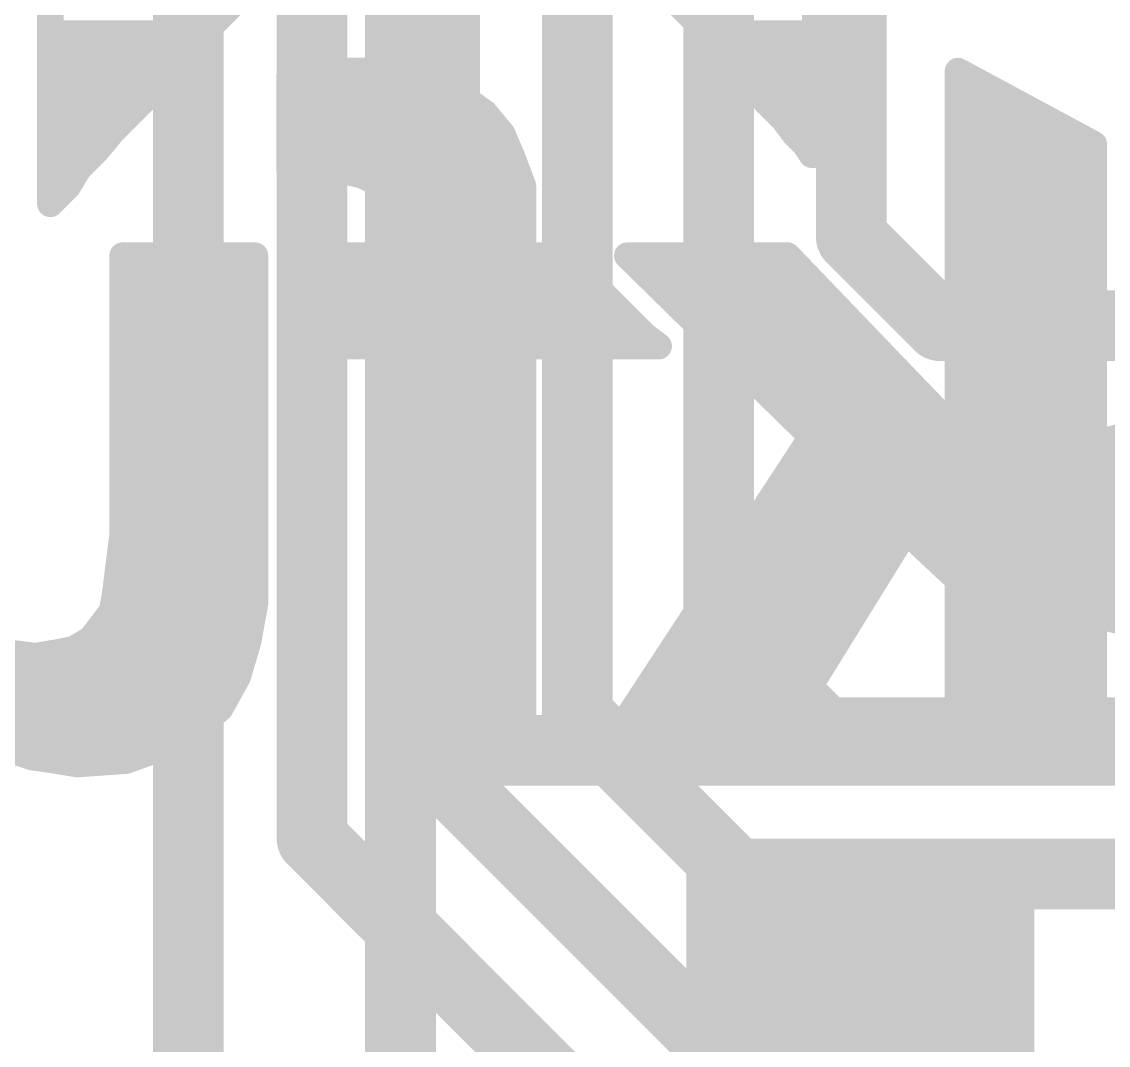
# Model space of a CAD drawing. Extents: x -28 to 74, y -69 to 26.
# Drawn here: x 6.481 to 9.603, y 13.555 to 16.494 of the extents above; entities that cross this region are included whole.
import ezdxf

# ---------------------------------------------------------------- set-up
doc = ezdxf.new("R2010")
doc.units = 0
for name, color, linetype in [('1', 12, 'CONTINUOUS'), ('16', 140, 'CONTINUOUS'), ('18', 110, 'CONTINUOUS'), ('21', 41, 'CONTINUOUS'), ('22', 40, 'CONTINUOUS')]:
    doc.layers.add(name, color=color, linetype=linetype)

# ---------------------------------------------------------------- blocks, each defined once
blk = doc.blocks.new('RECT')
blk.add_solid([(-0.5, -0.5), (0.5, -0.5), (-0.5, 0.5), (0.5, 0.5)])
blk = doc.blocks.new('ROUNDV')
at = {"const_width": 0.5}
blk.add_lwpolyline([(0, -0.25, 1), (0, 0.25, 1), (0, -0.25)], format="xyb", dxfattribs=at)

msp = doc.modelspace()

# ---------------------------------------------------------------- linework, layer by layer
at = {"layer": '1'}
for points, const_width in [([(7.5692, 14.351), (7.5692, 18.8722)], 0.2032), ([(6.9596, 12.2842), (6.9596, 18.8468)], 0.2032), ([(9.9837, 15.0368), (9.6774, 15.0368)], 0.254), ([(7.62, 14.4018), (7.5692, 14.351)], 0.2032), ([(10.3632, 14.4018), (7.62, 14.4018)], 0.2032), ([(7.5692, 12.0142), (7.5692, 14.351)], 0.2032)]:
    msp.add_lwpolyline(points, dxfattribs=dict(at, const_width=const_width))
for points, const_width in [([(9.6774, 15.1003, 1), (9.6774, 14.9733)], 0.127), ([(7.62, 14.4526, 1), (7.62, 14.351)], 0.1016), ([(7.6559, 14.3659, 1), (7.5841, 14.4377)], 0.1016), ([(7.62, 14.351, 1), (7.5184, 14.351)], 0.1016), ([(7.5333, 14.3869, 1), (7.6051, 14.3151)], 0.1016), ([(7.5184, 14.351, 1), (7.62, 14.351)], 0.1016)]:
    msp.add_lwpolyline(points, format="xyb", dxfattribs=dict(at, const_width=const_width))
at = {"layer": '16', "const_width": 0.2032}
for points in [[(7.3152, 23.8252), (7.3152, 14.1478)], [(7.6962, 14.3256), (7.6962, 19.939)], [(8.0772, 14.5034), (8.0772, 19.7612)], [(8.4836, 14.7574), (8.4836, 19.6088)], [(8.8646, 15.875), (8.8646, 19.431)], [(9.1186, 15.621), (8.8646, 15.875)], [(10.2616, 15.621), (9.1186, 15.621)], [(8.7884, 14.4526), (8.4836, 14.7574)], [(8.5344, 14.0462), (8.0772, 14.5034)], [(10.668, 14.4526), (8.7884, 14.4526)], [(10.033, 11.9888), (7.6962, 14.3256)], [(10.2616, 11.2014), (7.3152, 14.1478)], [(11.2522, 14.0462), (8.5344, 14.0462)]]:
    msp.add_lwpolyline(points, dxfattribs=at)
at = {"layer": '16', "const_width": 0.1016}
for points in [[(8.9005, 15.9109, 1), (8.8287, 15.8391)], [(8.8138, 15.875, 1), (8.9154, 15.875)], [(9.1186, 15.6718, 1), (9.1186, 15.5702)], [(9.0827, 15.5851, 1), (9.1545, 15.6569)], [(8.5195, 14.7933, 1), (8.4477, 14.7215)], [(8.4328, 14.7574, 1), (8.5344, 14.7574)], [(8.1131, 14.5393, 1), (8.0413, 14.4675)], [(8.0264, 14.5034, 1), (8.128, 14.5034)], [(8.7884, 14.5034, 1), (8.7884, 14.4018)], [(8.7525, 14.4167, 1), (8.8243, 14.4885)], [(7.7321, 14.3615, 1), (7.6603, 14.2897)], [(7.6454, 14.3256, 1), (7.747, 14.3256)], [(7.3511, 14.1837, 1), (7.2793, 14.1119)], [(7.2644, 14.1478, 1), (7.366, 14.1478)], [(8.5344, 14.097, 1), (8.5344, 13.9954)], [(8.4985, 14.0103, 1), (8.5703, 14.0821)]]:
    msp.add_lwpolyline(points, format="xyb", dxfattribs=at)
at = {"layer": '21', "const_width": 0.0762}
for points in [[(6.5633, 17.3408), (6.5633, 15.9708)], [(6.9833, 16.4408), (7.0833, 16.5408)], [(6.5633, 16.4592), (7.0017, 16.4592)], [(6.8633, 16.3008), (6.9833, 16.4408)], [(6.5633, 16.383), (6.9337, 16.383)], [(6.5633, 16.3068), (6.8684, 16.3068)], [(6.7433, 16.1808), (6.8633, 16.3008)], [(6.5633, 16.2306), (6.7931, 16.2306)], [(6.6933, 16.1208), (6.7433, 16.1808)], [(6.5633, 16.1544), (6.7213, 16.1544)], [(6.6433, 16.0708), (6.6933, 16.1208)], [(6.5633, 16.0782), (6.6507, 16.0782)], [(6.6133, 16.0208), (6.6433, 16.0708)], [(6.5633, 15.9708), (6.6133, 16.0208)], [(6.5633, 16.002), (6.5945, 16.002)]]:
    msp.add_lwpolyline(points, dxfattribs=at)
at = {"layer": '21', "const_width": 0.0381}
for points in [[(6.5633, 16.4782, 1), (6.5633, 16.4401)], [(7.0017, 16.4401, 1), (7.0017, 16.4782)], [(6.9698, 16.4543, 1), (6.9968, 16.4274)], [(6.9978, 16.4284, 1), (6.9689, 16.4532)], [(6.5633, 16.402, 1), (6.5633, 16.3639)], [(6.9337, 16.3639, 1), (6.9337, 16.402)], [(6.5633, 16.3258, 1), (6.5633, 16.2877)], [(6.8489, 16.3132, 1), (6.8778, 16.2884)], [(6.8768, 16.2874, 1), (6.8498, 16.3143)], [(6.8684, 16.2877, 1), (6.8684, 16.3258)], [(6.5633, 16.2496, 1), (6.5633, 16.2115)], [(6.7931, 16.2115, 1), (6.7931, 16.2496)], [(6.7298, 16.1943, 1), (6.7568, 16.1674)], [(6.758, 16.1686, 1), (6.7287, 16.193)], [(6.5633, 16.1735, 1), (6.5633, 16.1354)], [(6.7213, 16.1354, 1), (6.7213, 16.1735)], [(6.6787, 16.133, 1), (6.708, 16.1086)], [(6.7068, 16.1074, 1), (6.6798, 16.1343)], [(6.5633, 16.0973, 1), (6.5633, 16.0592)], [(6.6597, 16.061, 1), (6.627, 16.0806)], [(6.6507, 16.0592, 1), (6.6507, 16.0973)], [(6.6298, 16.0843, 1), (6.6568, 16.0574)], [(6.597, 16.0306, 1), (6.6297, 16.011)], [(6.6268, 16.0074, 1), (6.5998, 16.0343)], [(6.5633, 16.0211, 1), (6.5633, 15.983)], [(6.5945, 15.983, 1), (6.5945, 16.0211)], [(6.5498, 15.9843, 1), (6.5768, 15.9574)], [(6.5443, 15.9708, 1), (6.5824, 15.9708)]]:
    msp.add_lwpolyline(points, format="xyb", dxfattribs=at)
at = {"layer": '22', "const_width": 0.0762}
for points in [[(8.761, 17.392), (8.761, 16.112)], [(8.461, 16.452), (8.331, 16.582)], [(8.4538, 16.4592), (8.761, 16.4592)], [(8.511, 16.382), (8.461, 16.452)], [(8.5103, 16.383), (8.761, 16.383)], [(7.271, 16.352), (7.251, 16.342)], [(7.561, 16.352), (7.271, 16.352)], [(7.661, 16.322), (7.561, 16.352)], [(8.571, 16.322), (8.511, 16.382)], [(9.561, 16.142), (9.171, 16.352)], [(9.171, 16.352), (9.171, 15.312)], [(7.251, 16.342), (7.251, 16.062)], [(7.741, 16.282), (7.661, 16.322)], [(8.621, 16.262), (8.571, 16.322)], [(7.251, 16.3068), (7.6914, 16.3068)], [(8.5837, 16.3068), (8.761, 16.3068)], [(9.171, 16.3068), (9.2549, 16.3068)], [(7.811, 16.232), (7.741, 16.282)], [(8.671, 16.212), (8.621, 16.262)], [(7.251, 16.2306), (7.8122, 16.2306)], [(7.861, 16.172), (7.811, 16.232)], [(8.6524, 16.2306), (8.761, 16.2306)], [(9.171, 16.2306), (9.3965, 16.2306)], [(8.701, 16.172), (8.671, 16.212)], [(7.891, 16.102), (7.861, 16.172)], [(8.731, 16.142), (8.701, 16.172)], [(7.251, 16.1544), (7.8685, 16.1544)], [(8.7186, 16.1544), (8.761, 16.1544)], [(8.751, 16.112), (8.731, 16.142)], [(9.171, 16.1544), (9.538, 16.1544)], [(9.561, 14.402), (9.561, 16.142)], [(7.921, 16.022), (7.891, 16.102)], [(8.761, 16.112), (8.751, 16.112)], [(7.251, 16.0782), (7.8999, 16.0782)], [(9.171, 16.0782), (9.561, 16.0782)], [(7.251, 16.062), (7.421, 16.062)], [(7.421, 16.062), (7.461, 16.052)], [(7.461, 16.052), (7.501, 16.032)], [(7.501, 16.032), (7.521, 16.002)], [(7.921, 15.822), (7.921, 16.022)], [(7.521, 16.002), (7.531, 15.982)], [(7.521, 16.002), (7.921, 16.002)], [(7.531, 15.982), (7.531, 15.942)], [(9.171, 16.002), (9.561, 16.002)], [(7.531, 15.942), (7.541, 15.902)], [(7.5351, 15.9258), (7.921, 15.9258)], [(9.171, 15.9258), (9.561, 15.9258)], [(7.541, 15.902), (7.541, 15.822)], [(7.151, 15.822), (6.771, 15.822)], [(6.771, 15.822), (6.771, 15.022)], [(7.151, 14.822), (7.151, 15.822)], [(7.541, 15.822), (7.271, 15.822)], [(7.271, 15.822), (7.271, 15.562)], [(7.541, 15.8496), (7.921, 15.8496)], [(8.041, 15.822), (7.921, 15.822)], [(8.071, 15.782), (8.041, 15.822)], [(8.681, 15.822), (8.221, 15.822)], [(8.221, 15.822), (8.751, 15.302)], [(9.171, 15.312), (8.681, 15.822)], [(9.171, 15.8496), (9.561, 15.8496)], [(6.771, 15.7734), (7.151, 15.7734)], [(7.271, 15.7734), (8.0825, 15.7734)], [(8.111, 15.752), (8.071, 15.782)], [(8.2705, 15.7734), (8.7277, 15.7734)], [(9.171, 15.7734), (9.561, 15.7734)], [(8.271, 15.592), (8.111, 15.752)], [(6.771, 15.6972), (7.151, 15.6972)], [(7.271, 15.6972), (8.1658, 15.6972)], [(8.3482, 15.6972), (8.8009, 15.6972)], [(9.171, 15.6972), (9.561, 15.6972)], [(6.771, 15.621), (7.151, 15.621)], [(7.271, 15.621), (8.242, 15.621)], [(8.4259, 15.621), (8.8741, 15.621)], [(9.171, 15.621), (9.561, 15.621)], [(8.311, 15.562), (8.271, 15.592)], [(6.771, 15.5448), (7.151, 15.5448)], [(7.271, 15.562), (7.541, 15.562)], [(7.541, 15.562), (7.541, 14.402)], [(7.541, 15.5448), (7.921, 15.5448)], [(7.921, 15.562), (8.311, 15.562)], [(7.921, 14.402), (7.921, 15.562)], [(8.5035, 15.5448), (8.9473, 15.5448)], [(9.171, 15.5448), (9.561, 15.5448)], [(6.771, 15.4686), (7.151, 15.4686)], [(7.541, 15.4686), (7.921, 15.4686)], [(8.5812, 15.4686), (9.0205, 15.4686)], [(9.171, 15.4686), (9.561, 15.4686)], [(6.771, 15.3924), (7.151, 15.3924)], [(7.541, 15.3924), (7.921, 15.3924)], [(8.6589, 15.3924), (9.0938, 15.3924)], [(9.171, 15.3924), (9.561, 15.3924)], [(6.771, 15.3162), (7.151, 15.3162)], [(7.541, 15.3162), (7.921, 15.3162)], [(8.751, 15.302), (8.161, 14.402)], [(8.7365, 15.3162), (9.167, 15.3162)], [(9.171, 15.3162), (9.561, 15.3162)], [(6.771, 15.24), (7.151, 15.24)], [(7.541, 15.24), (7.921, 15.24)], [(8.7104, 15.24), (9.561, 15.24)], [(6.771, 15.1638), (7.151, 15.1638)], [(7.541, 15.1638), (7.921, 15.1638)], [(8.6604, 15.1638), (9.561, 15.1638)], [(6.771, 15.0876), (7.151, 15.0876)], [(7.541, 15.0876), (7.921, 15.0876)], [(8.6105, 15.0876), (9.561, 15.0876)], [(6.771, 15.022), (6.751, 14.862)], [(6.7697, 15.0114), (7.151, 15.0114)], [(7.541, 15.0114), (7.921, 15.0114)], [(8.5605, 15.0114), (9.0082, 15.0114)], [(8.631, 14.402), (9.021, 15.032)], [(9.021, 15.032), (9.171, 14.892)], [(9.0431, 15.0114), (9.561, 15.0114)], [(6.7602, 14.9352), (7.151, 14.9352)], [(7.541, 14.9352), (7.921, 14.9352)], [(8.5105, 14.9352), (8.9611, 14.9352)], [(9.1247, 14.9352), (9.561, 14.9352)], [(9.171, 14.892), (9.171, 14.402)], [(6.751, 14.862), (6.741, 14.802)], [(6.7505, 14.859), (7.151, 14.859)], [(7.541, 14.859), (7.921, 14.859)], [(8.4606, 14.859), (8.9139, 14.859)], [(9.171, 14.859), (9.561, 14.859)], [(7.131, 14.712), (7.151, 14.822)], [(6.741, 14.802), (6.681, 14.722)], [(6.7266, 14.7828), (7.1439, 14.7828)], [(7.541, 14.7828), (7.921, 14.7828)], [(8.4106, 14.7828), (8.8667, 14.7828)], [(9.171, 14.7828), (9.561, 14.7828)], [(6.681, 14.722), (6.631, 14.692)], [(6.6553, 14.7066), (7.1294, 14.7066)], [(7.101, 14.612), (7.131, 14.712)], [(7.541, 14.7066), (7.921, 14.7066)], [(8.3607, 14.7066), (8.8196, 14.7066)], [(9.171, 14.7066), (9.561, 14.7066)], [(6.521, 14.672), (6.441, 14.682)], [(6.581, 14.682), (6.521, 14.672)], [(6.631, 14.692), (6.581, 14.682)], [(5.831, 14.6304), (7.1065, 14.6304)], [(7.051, 14.522), (7.101, 14.612)], [(7.541, 14.6304), (7.921, 14.6304)], [(8.3107, 14.6304), (8.7724, 14.6304)], [(9.171, 14.6304), (9.561, 14.6304)], [(6.2429, 14.5542), (7.0689, 14.5542)], [(7.541, 14.5542), (7.921, 14.5542)], [(8.2608, 14.5542), (8.7252, 14.5542)], [(9.171, 14.5542), (9.561, 14.5542)], [(6.981, 14.462), (7.051, 14.522)], [(6.3085, 14.478), (6.9997, 14.478)], [(7.541, 14.478), (7.921, 14.478)], [(8.2108, 14.478), (8.678, 14.478)], [(9.171, 14.478), (9.561, 14.478)], [(6.891, 14.412), (6.981, 14.462)], [(6.401, 14.422), (6.451, 14.402)], [(6.451, 14.402), (6.511, 14.382)], [(6.4516, 14.4018), (6.863, 14.4018)], [(6.781, 14.372), (6.891, 14.412)], [(7.541, 14.402), (7.921, 14.402)], [(8.161, 14.402), (8.631, 14.402)], [(9.171, 14.402), (9.561, 14.402)], [(6.511, 14.382), (6.581, 14.372)], [(6.581, 14.372), (6.641, 14.362)], [(6.641, 14.362), (6.781, 14.372)]]:
    msp.add_lwpolyline(points, dxfattribs=at)
at = {"layer": '22', "const_width": 0.0381}
for points in [[(8.4538, 16.4782, 1), (8.4538, 16.4401)], [(8.4765, 16.4631, 1), (8.4455, 16.4409)], [(8.4475, 16.4385, 1), (8.4745, 16.4655)], [(8.761, 16.4401, 1), (8.761, 16.4782)], [(8.5103, 16.402, 1), (8.5103, 16.3639)], [(8.761, 16.3639, 1), (8.761, 16.402)], [(7.271, 16.3711, 1), (7.271, 16.333)], [(7.2795, 16.335, 1), (7.2625, 16.369)], [(7.5665, 16.3702, 1), (7.5555, 16.3338)], [(7.561, 16.333, 1), (7.561, 16.3711)], [(8.5245, 16.3955, 1), (8.4975, 16.3685)], [(8.4955, 16.3709, 1), (8.5265, 16.3931)], [(9.18, 16.3688, 1), (9.162, 16.3352)], [(9.1901, 16.352, 1), (9.152, 16.352)], [(7.2425, 16.359, 1), (7.2595, 16.325)], [(7.2701, 16.342, 1), (7.232, 16.342)], [(7.6695, 16.339, 1), (7.6525, 16.305)], [(7.6555, 16.3038, 1), (7.6665, 16.3402)], [(8.5856, 16.3342, 1), (8.5564, 16.3098)], [(7.251, 16.3258, 1), (7.251, 16.2877)], [(7.6914, 16.2877, 1), (7.6914, 16.3258)], [(8.5575, 16.3085, 1), (8.5845, 16.3355)], [(8.5837, 16.3258, 1), (8.5837, 16.2877)], [(8.761, 16.2877, 1), (8.761, 16.3258)], [(9.171, 16.3258, 1), (9.171, 16.2877)], [(9.2549, 16.2877, 1), (9.2549, 16.3258)], [(7.7521, 16.2975, 1), (7.7299, 16.2665)], [(7.7325, 16.265, 1), (7.7495, 16.299)], [(8.6345, 16.2755, 1), (8.6075, 16.2485)], [(7.251, 16.2496, 1), (7.251, 16.2115)], [(7.8256, 16.2442, 1), (7.7964, 16.2198)], [(7.7999, 16.2165, 1), (7.8221, 16.2475)], [(7.8122, 16.2115, 1), (7.8122, 16.2496)], [(8.6064, 16.2498, 1), (8.6356, 16.2742)], [(8.6524, 16.2496, 1), (8.6524, 16.2115)], [(8.761, 16.2115, 1), (8.761, 16.2496)], [(9.171, 16.2496, 1), (9.171, 16.2115)], [(9.3965, 16.2115, 1), (9.3965, 16.2496)], [(8.6862, 16.2234, 1), (8.6558, 16.2006)], [(8.6575, 16.1985, 1), (8.6845, 16.2255)], [(7.8785, 16.1795, 1), (7.8435, 16.1645)], [(7.8464, 16.1598, 1), (7.8756, 16.1842)], [(8.7145, 16.1855, 1), (8.6875, 16.1585)], [(8.6858, 16.1606, 1), (8.7162, 16.1834)], [(7.251, 16.1735, 1), (7.251, 16.1354)], [(7.8685, 16.1354, 1), (7.8685, 16.1735)], [(8.7186, 16.1735, 1), (8.7186, 16.1354)], [(8.7469, 16.1526, 1), (8.7151, 16.1314)], [(8.7175, 16.1285, 1), (8.7445, 16.1555)], [(8.761, 16.1354, 1), (8.761, 16.1735)], [(9.171, 16.1735, 1), (9.171, 16.1354)], [(9.538, 16.1354, 1), (9.538, 16.1735)], [(9.58, 16.142, 1), (9.5419, 16.142)], [(9.552, 16.1252, 1), (9.57, 16.1588)], [(7.9088, 16.1087, 1), (7.8732, 16.0953)], [(8.751, 16.1311, 1), (8.751, 16.093)], [(8.7351, 16.1014, 1), (8.7669, 16.1226)], [(8.761, 16.093, 1), (8.761, 16.1311)], [(7.251, 16.0973, 1), (7.251, 16.0592)], [(7.8735, 16.0945, 1), (7.9085, 16.1095)], [(7.8999, 16.0592, 1), (7.8999, 16.0973)], [(8.742, 16.112, 1), (8.7801, 16.112)], [(9.171, 16.0973, 1), (9.171, 16.0592)], [(9.561, 16.0592, 1), (9.561, 16.0973)], [(7.251, 16.0811, 1), (7.251, 16.043)], [(7.232, 16.062, 1), (7.2701, 16.062)], [(7.4256, 16.0805, 1), (7.4164, 16.0435)], [(7.421, 16.043, 1), (7.421, 16.0811)], [(7.4695, 16.069, 1), (7.4525, 16.035)], [(7.4564, 16.0335, 1), (7.4656, 16.0705)], [(7.5169, 16.0426, 1), (7.4851, 16.0214)], [(7.4925, 16.015, 1), (7.5095, 16.049)], [(7.9401, 16.022, 1), (7.902, 16.022)], [(7.9032, 16.0153, 1), (7.9388, 16.0287)], [(7.521, 16.0211, 1), (7.521, 15.983)], [(7.538, 16.0105, 1), (7.504, 15.9935)], [(7.5051, 15.9914, 1), (7.5369, 16.0126)], [(7.5501, 15.982, 1), (7.512, 15.982)], [(7.921, 15.983, 1), (7.921, 16.0211)], [(9.171, 16.0211, 1), (9.171, 15.983)], [(9.561, 15.983, 1), (9.561, 16.0211)], [(7.514, 15.9735, 1), (7.548, 15.9905)], [(7.5495, 15.9466, 1), (7.5125, 15.9374)], [(7.512, 15.942, 1), (7.5501, 15.942)], [(7.5351, 15.9449, 1), (7.5351, 15.9068)], [(7.921, 15.9068, 1), (7.921, 15.9449)], [(9.171, 15.9449, 1), (9.171, 15.9068)], [(9.561, 15.9068, 1), (9.561, 15.9449)], [(7.5601, 15.902, 1), (7.522, 15.902)], [(7.5225, 15.8974, 1), (7.5595, 15.9066)], [(6.771, 15.8411, 1), (6.771, 15.803)], [(6.79, 15.822, 1), (6.7519, 15.822)], [(7.1701, 15.822, 1), (7.132, 15.822)], [(7.151, 15.803, 1), (7.151, 15.8411)], [(7.271, 15.8411, 1), (7.271, 15.803)], [(7.29, 15.822, 1), (7.2519, 15.822)], [(7.541, 15.8687, 1), (7.541, 15.8306)], [(7.541, 15.803, 1), (7.541, 15.8411)], [(7.921, 15.8411, 1), (7.921, 15.803)], [(7.921, 15.8306, 1), (7.921, 15.8687)], [(8.0562, 15.8334, 1), (8.0258, 15.8106)], [(8.041, 15.803, 1), (8.041, 15.8411)], [(8.221, 15.8411, 1), (8.221, 15.803)], [(8.2343, 15.8356, 1), (8.2077, 15.8084)], [(8.6947, 15.8352, 1), (8.6673, 15.8088)], [(8.681, 15.803, 1), (8.681, 15.8411)], [(9.171, 15.8687, 1), (9.171, 15.8306)], [(9.561, 15.8306, 1), (9.561, 15.8687)], [(7.522, 15.822, 1), (7.5601, 15.822)], [(7.902, 15.822, 1), (7.9401, 15.822)], [(6.771, 15.7925, 1), (6.771, 15.7544)], [(7.151, 15.7544, 1), (7.151, 15.7925)], [(7.271, 15.7925, 1), (7.271, 15.7544)], [(8.0824, 15.7972, 1), (8.0596, 15.7668)], [(8.0558, 15.7706, 1), (8.0862, 15.7934)], [(8.0825, 15.7544, 1), (8.0825, 15.7925)], [(8.2705, 15.7925, 1), (8.2705, 15.7544)], [(8.7277, 15.7544, 1), (8.7277, 15.7925)], [(9.171, 15.7925, 1), (9.171, 15.7544)], [(9.561, 15.7544, 1), (9.561, 15.7925)], [(8.1245, 15.7655, 1), (8.0975, 15.7385)], [(8.0996, 15.7368, 1), (8.1224, 15.7672)], [(6.771, 15.7163, 1), (6.771, 15.6782)], [(7.151, 15.6782, 1), (7.151, 15.7163)], [(7.271, 15.7163, 1), (7.271, 15.6782)], [(8.1658, 15.6782, 1), (8.1658, 15.7163)], [(8.3482, 15.7163, 1), (8.3482, 15.6782)], [(8.8009, 15.6782, 1), (8.8009, 15.7163)], [(9.171, 15.7163, 1), (9.171, 15.6782)], [(9.561, 15.6782, 1), (9.561, 15.7163)], [(6.771, 15.6401, 1), (6.771, 15.602)], [(7.151, 15.602, 1), (7.151, 15.6401)], [(7.271, 15.6401, 1), (7.271, 15.602)], [(8.242, 15.602, 1), (8.242, 15.6401)], [(8.4259, 15.6401, 1), (8.4259, 15.602)], [(8.8741, 15.602, 1), (8.8741, 15.6401)], [(9.171, 15.6401, 1), (9.171, 15.602)], [(9.561, 15.602, 1), (9.561, 15.6401)], [(8.2824, 15.6072, 1), (8.2596, 15.5768)], [(8.2575, 15.5785, 1), (8.2845, 15.6055)], [(6.771, 15.5639, 1), (6.771, 15.5258)], [(7.151, 15.5258, 1), (7.151, 15.5639)], [(7.271, 15.5811, 1), (7.271, 15.543)], [(7.2519, 15.562, 1), (7.29, 15.562)], [(7.541, 15.5639, 1), (7.541, 15.5258)], [(7.5601, 15.562, 1), (7.522, 15.562)], [(7.541, 15.543, 1), (7.541, 15.5811)], [(7.921, 15.5811, 1), (7.921, 15.543)], [(7.9401, 15.562, 1), (7.902, 15.562)], [(7.921, 15.5258, 1), (7.921, 15.5639)], [(8.2996, 15.5468, 1), (8.3224, 15.5772)], [(8.311, 15.543, 1), (8.311, 15.5811)], [(8.5035, 15.5639, 1), (8.5035, 15.5258)], [(8.9473, 15.5258, 1), (8.9473, 15.5639)], [(9.171, 15.5639, 1), (9.171, 15.5258)], [(9.561, 15.5258, 1), (9.561, 15.5639)], [(6.771, 15.4877, 1), (6.771, 15.4496)], [(7.151, 15.4496, 1), (7.151, 15.4877)], [(7.541, 15.4877, 1), (7.541, 15.4496)], [(7.921, 15.4496, 1), (7.921, 15.4877)], [(8.5812, 15.4877, 1), (8.5812, 15.4496)], [(9.0205, 15.4496, 1), (9.0205, 15.4877)], [(9.171, 15.4877, 1), (9.171, 15.4496)], [(9.561, 15.4496, 1), (9.561, 15.4877)], [(6.771, 15.4115, 1), (6.771, 15.3734)], [(7.151, 15.3734, 1), (7.151, 15.4115)], [(7.541, 15.4115, 1), (7.541, 15.3734)], [(7.921, 15.3734, 1), (7.921, 15.4115)], [(8.6589, 15.4115, 1), (8.6589, 15.3734)], [(9.0938, 15.3734, 1), (9.0938, 15.4115)], [(9.171, 15.4115, 1), (9.171, 15.3734)], [(9.561, 15.3734, 1), (9.561, 15.4115)], [(6.771, 15.3353, 1), (6.771, 15.2972)], [(7.151, 15.2972, 1), (7.151, 15.3353)], [(7.541, 15.3353, 1), (7.541, 15.2972)], [(7.921, 15.2972, 1), (7.921, 15.3353)], [(8.7365, 15.3353, 1), (8.7365, 15.2972)], [(8.7669, 15.2916, 1), (8.7351, 15.3124)], [(8.7377, 15.2884, 1), (8.7643, 15.3156)], [(9.171, 15.3353, 1), (9.171, 15.2972)], [(9.152, 15.312, 1), (9.1901, 15.312)], [(9.1573, 15.2988, 1), (9.1847, 15.3252)], [(9.167, 15.2972, 1), (9.167, 15.3353)], [(9.561, 15.2972, 1), (9.561, 15.3353)], [(6.771, 15.2591, 1), (6.771, 15.221)], [(7.151, 15.221, 1), (7.151, 15.2591)], [(7.541, 15.2591, 1), (7.541, 15.221)], [(7.921, 15.221, 1), (7.921, 15.2591)], [(8.7104, 15.2591, 1), (8.7104, 15.221)], [(9.561, 15.221, 1), (9.561, 15.2591)], [(6.771, 15.1829, 1), (6.771, 15.1448)], [(7.151, 15.1448, 1), (7.151, 15.1829)], [(7.541, 15.1829, 1), (7.541, 15.1448)], [(7.921, 15.1448, 1), (7.921, 15.1829)], [(8.6604, 15.1829, 1), (8.6604, 15.1448)], [(9.561, 15.1448, 1), (9.561, 15.1829)], [(6.771, 15.1067, 1), (6.771, 15.0686)], [(7.151, 15.0686, 1), (7.151, 15.1067)], [(7.541, 15.1067, 1), (7.541, 15.0686)], [(7.921, 15.0686, 1), (7.921, 15.1067)], [(8.6105, 15.1067, 1), (8.6105, 15.0686)], [(9.561, 15.0686, 1), (9.561, 15.1067)], [(6.7697, 15.0305, 1), (6.7697, 14.9924)], [(6.7899, 15.0196, 1), (6.7521, 15.0244)], [(7.151, 14.9924, 1), (7.151, 15.0305)], [(7.541, 15.0305, 1), (7.541, 14.9924)], [(7.921, 14.9924, 1), (7.921, 15.0305)], [(8.5605, 15.0305, 1), (8.5605, 14.9924)], [(9.034, 15.0459, 1), (9.008, 15.0181)], [(9.0372, 15.022, 1), (9.0048, 15.042)], [(9.0082, 14.9924, 1), (9.0082, 15.0305)], [(9.0431, 15.0305, 1), (9.0431, 14.9924)], [(9.561, 14.9924, 1), (9.561, 15.0305)], [(6.7519, 15.022, 1), (6.79, 15.022)], [(6.7602, 14.9543, 1), (6.7602, 14.9162)], [(7.151, 14.9162, 1), (7.151, 14.9543)], [(7.541, 14.9543, 1), (7.541, 14.9162)], [(7.921, 14.9162, 1), (7.921, 14.9543)], [(8.5105, 14.9543, 1), (8.5105, 14.9162)], [(8.9611, 14.9162, 1), (8.9611, 14.9543)], [(9.1247, 14.9543, 1), (9.1247, 14.9162)], [(9.561, 14.9162, 1), (9.561, 14.9543)], [(9.1901, 14.892, 1), (9.152, 14.892)], [(9.158, 14.8781, 1), (9.184, 14.9059)], [(6.7505, 14.878, 1), (6.7505, 14.8399)], [(6.7698, 14.8589, 1), (6.7322, 14.8651)], [(7.151, 14.8399, 1), (7.151, 14.878)], [(7.541, 14.878, 1), (7.541, 14.8399)], [(7.921, 14.8399, 1), (7.921, 14.878)], [(8.4606, 14.878, 1), (8.4606, 14.8399)], [(8.9139, 14.8399, 1), (8.9139, 14.878)], [(9.171, 14.878, 1), (9.171, 14.8399)], [(9.561, 14.8399, 1), (9.561, 14.878)], [(6.7321, 14.8644, 1), (6.7699, 14.8596)], [(7.1697, 14.8186, 1), (7.1323, 14.8254)], [(6.7562, 14.7906, 1), (6.7258, 14.8134)], [(7.132, 14.822, 1), (7.1701, 14.822)], [(6.7266, 14.8018, 1), (6.7266, 14.7637)], [(6.7222, 14.8051, 1), (6.7598, 14.7989)], [(7.1439, 14.7637, 1), (7.1439, 14.8018)], [(7.541, 14.8018, 1), (7.541, 14.7637)], [(7.921, 14.7637, 1), (7.921, 14.8018)], [(8.4106, 14.8018, 1), (8.4106, 14.7637)], [(8.8667, 14.7637, 1), (8.8667, 14.8018)], [(9.171, 14.8018, 1), (9.171, 14.7637)], [(9.561, 14.7637, 1), (9.561, 14.8018)], [(6.6553, 14.7256, 1), (6.6553, 14.6875)], [(6.6658, 14.7334, 1), (6.6962, 14.7106)], [(6.6908, 14.7057, 1), (6.6712, 14.7383)], [(7.1123, 14.7154, 1), (7.1497, 14.7086)], [(7.1492, 14.7065, 1), (7.1128, 14.7175)], [(7.1294, 14.6875, 1), (7.1294, 14.7256)], [(7.541, 14.7256, 1), (7.541, 14.6875)], [(7.921, 14.6875, 1), (7.921, 14.7256)], [(8.3607, 14.7256, 1), (8.3607, 14.6875)], [(8.8196, 14.6875, 1), (8.8196, 14.7256)], [(9.171, 14.7256, 1), (9.171, 14.6875)], [(9.561, 14.6875, 1), (9.561, 14.7256)], [(6.5179, 14.6908, 1), (6.5241, 14.6532)], [(6.5186, 14.6531, 1), (6.5234, 14.6909)], [(6.5773, 14.7007, 1), (6.5847, 14.6633)], [(6.5841, 14.6632, 1), (6.5779, 14.7008)], [(6.6212, 14.7083, 1), (6.6408, 14.6757)], [(6.6347, 14.6733, 1), (6.6273, 14.7107)], [(7.1177, 14.6027, 1), (7.0843, 14.6213)], [(7.1065, 14.6113, 1), (7.1065, 14.6494)], [(7.541, 14.6494, 1), (7.541, 14.6113)], [(7.921, 14.6113, 1), (7.921, 14.6494)], [(8.3107, 14.6494, 1), (8.3107, 14.6113)], [(8.7724, 14.6113, 1), (8.7724, 14.6494)], [(9.171, 14.6494, 1), (9.171, 14.6113)], [(9.561, 14.6113, 1), (9.561, 14.6494)], [(7.0828, 14.6175, 1), (7.1192, 14.6065)], [(7.0689, 14.5352, 1), (7.0689, 14.5733)], [(7.541, 14.5733, 1), (7.541, 14.5352)], [(7.921, 14.5352, 1), (7.921, 14.5733)], [(8.2608, 14.5733, 1), (8.2608, 14.5352)], [(8.7252, 14.5352, 1), (8.7252, 14.5733)], [(9.171, 14.5733, 1), (9.171, 14.5352)], [(9.561, 14.5352, 1), (9.561, 14.5733)], [(7.0343, 14.5313, 1), (7.0677, 14.5127)], [(7.0634, 14.5075, 1), (7.0386, 14.5365)], [(6.9997, 14.459, 1), (6.9997, 14.4971)], [(7.541, 14.4971, 1), (7.541, 14.459)], [(7.921, 14.459, 1), (7.921, 14.4971)], [(8.2108, 14.4971, 1), (8.2108, 14.459)], [(8.678, 14.459, 1), (8.678, 14.4971)], [(9.171, 14.4971, 1), (9.171, 14.459)], [(9.561, 14.459, 1), (9.561, 14.4971)], [(6.9686, 14.4765, 1), (6.9934, 14.4475)], [(6.9903, 14.4453, 1), (6.9717, 14.4787)], [(6.4439, 14.3843, 1), (6.4581, 14.4197)], [(6.863, 14.3828, 1), (6.863, 14.4209)], [(6.8817, 14.4287, 1), (6.9003, 14.3953)], [(6.8975, 14.3941, 1), (6.8845, 14.4299)], [(7.541, 14.4211, 1), (7.541, 14.383)], [(7.921, 14.383, 1), (7.921, 14.4211)], [(8.161, 14.4211, 1), (8.161, 14.383)], [(8.1451, 14.4124, 1), (8.1769, 14.3916)], [(8.6148, 14.412, 1), (8.6472, 14.392)], [(8.631, 14.383, 1), (8.631, 14.4211)], [(9.171, 14.4211, 1), (9.171, 14.383)], [(9.561, 14.383, 1), (9.561, 14.4211)], [(6.5137, 14.4009, 1), (6.5083, 14.3631)], [(6.505, 14.3639, 1), (6.517, 14.4001)], [(6.5841, 14.3908, 1), (6.5779, 14.3532)], [(6.5783, 14.3531, 1), (6.5837, 14.3909)], [(6.6396, 14.381, 1), (6.6424, 14.343)], [(6.6379, 14.3432, 1), (6.6441, 14.3808)], [(6.7745, 14.3899, 1), (6.7875, 14.3541)], [(6.7824, 14.353, 1), (6.7796, 14.391)], [(7.522, 14.402, 1), (7.5601, 14.402)], [(7.902, 14.402, 1), (7.9401, 14.402)], [(9.152, 14.402, 1), (9.1901, 14.402)], [(9.5419, 14.402, 1), (9.58, 14.402)]]:
    msp.add_lwpolyline(points, format="xyb", dxfattribs=at)

# ---------------------------------------------------------------- block references
at = {"layer": '1', "xscale": 1.1, "rotation": 90}
msp.add_blockref('RECT', (8.89, 13.55), dxfattribs=at)
at = {"layer": '18', "xscale": 0.6096, "yscale": 0.6096}
msp.add_blockref('ROUNDV', (9.6774, 15.0368), dxfattribs=at)
msp.add_blockref('ROUNDV', (9.6774, 15.0368), dxfattribs=at)

doc.saveas('drawing.dxf')
